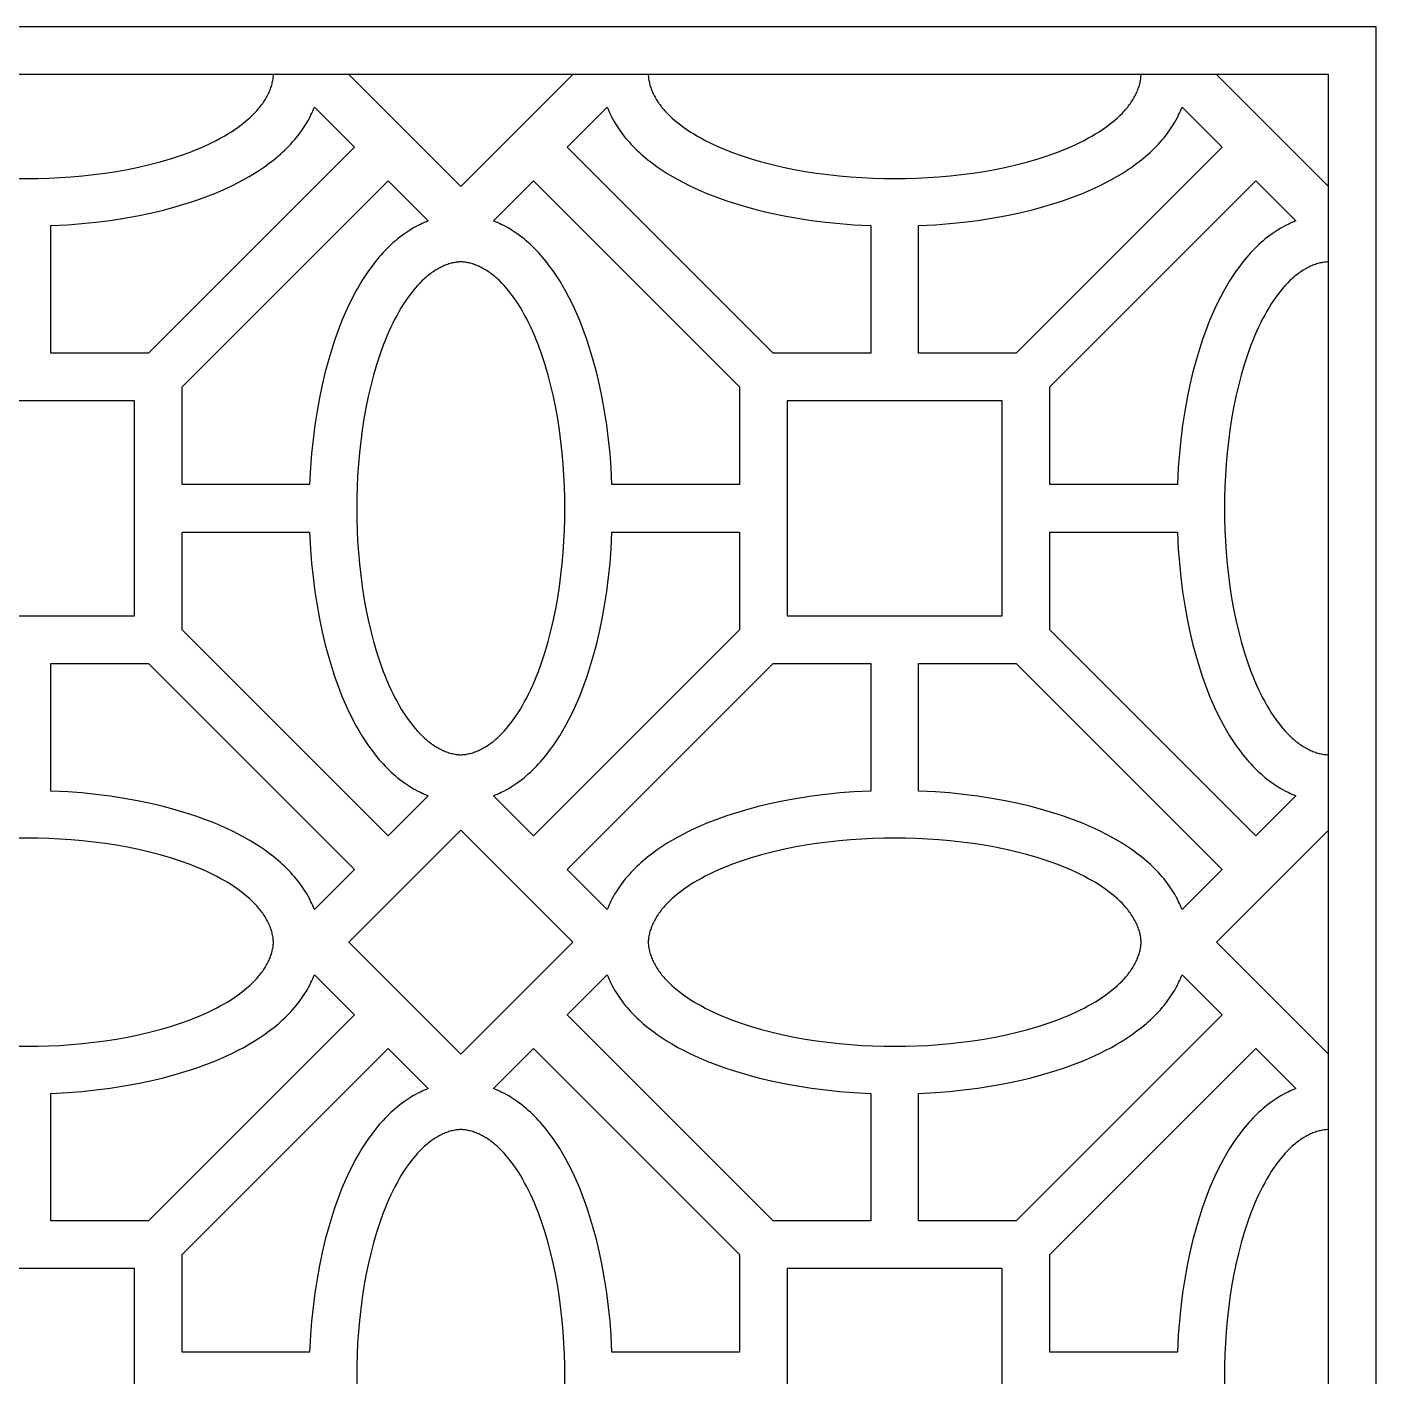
# Model space of a CAD drawing. Extents: x -623 to 513, y 71 to 1207.
# Drawn here: x -55 to 513, y 639 to 1207 of the extents above; entities that cross this region are included whole.
import ezdxf

# ---------------------------------------------------------------- set-up
doc = ezdxf.new("R2010")
doc.units = 0
doc.layers.add('LAYER_01', color=7, linetype='CONTINUOUS')

msp = doc.modelspace()

# ---------------------------------------------------------------- linework, layer by layer
at = {"layer": 'LAYER_01'}
msp.add_line((445.72, 1186.52), (492.88, 1139.36), dxfattribs=at)
for points in [[(-623.04, 70.6), (512.88, 70.6), (512.88, 1206.52), (-623.04, 1206.52)], [(-603.04, 90.6), (492.88, 90.6), (492.88, 1186.52), (-603.04, 1186.52)], [(-45.08, 1122.88), (-37.83, 1123.26), (-31.98, 1123.72), (-26.03, 1124.33), (-20.11, 1125.09), (-14.17, 1126), (-8.6, 1127.01), (-3.06, 1128.16), (2.38, 1129.45), (7.77, 1130.9), (13.32, 1132.59), (16.04, 1133.5), (18.73, 1134.45), (21.36, 1135.43), (23.96, 1136.47), (26.5, 1137.54), (29, 1138.66), (31.43, 1139.81), (33.83, 1141.01), (36.15, 1142.24), (38.44, 1143.54), (40.64, 1144.86), (42.8, 1146.24), (44.88, 1147.65), (46.91, 1149.13), (48.86, 1150.64), (50.75, 1152.21), (51.66, 1153.01), (52.56, 1153.82), (53.44, 1154.65), (54.31, 1155.5), (55.15, 1156.35), (55.97, 1157.22), (56.77, 1158.11), (57.56, 1159.01), (58.32, 1159.92), (59.06, 1160.84), (59.78, 1161.79), (60.48, 1162.75), (61.37, 1164.04), (62.22, 1165.37), (62.82, 1166.38), (63.4, 1167.4), (63.96, 1168.44), (64.49, 1169.49), (64.87, 1170.29), (65.23, 1171.1), (65.58, 1171.91), (65.91, 1172.74), (82.78, 1155.87), (-3.94, 1069.15), (-45.08, 1069.15)], [(300.23, 1122.88), (300.23, 1069.15), (259.09, 1069.15), (172.37, 1155.87), (189.24, 1172.74), (189.57, 1171.91), (189.92, 1171.1), (190.28, 1170.29), (190.66, 1169.49), (191.19, 1168.44), (191.75, 1167.4), (192.33, 1166.38), (192.94, 1165.37), (193.79, 1164.04), (194.68, 1162.75), (195.37, 1161.79), (196.09, 1160.84), (196.83, 1159.92), (197.59, 1159.01), (198.38, 1158.11), (199.18, 1157.22), (200, 1156.35), (200.84, 1155.5), (201.71, 1154.65), (202.59, 1153.82), (203.49, 1153.01), (204.4, 1152.21), (206.29, 1150.64), (208.24, 1149.13), (210.27, 1147.65), (212.35, 1146.24), (214.51, 1144.86), (216.71, 1143.54), (219, 1142.24), (221.32, 1141.01), (223.72, 1139.81), (226.15, 1138.66), (228.66, 1137.54), (231.19, 1136.47), (233.79, 1135.43), (236.42, 1134.45), (239.12, 1133.5), (241.83, 1132.59), (247.38, 1130.9), (252.78, 1129.45), (258.21, 1128.16), (263.75, 1127.01), (269.32, 1126), (275.26, 1125.09), (281.2, 1124.33), (287.13, 1123.72), (292.98, 1123.26)], [(320.23, 1122.88), (327.48, 1123.26), (333.33, 1123.72), (339.27, 1124.33), (345.2, 1125.09), (351.14, 1126), (356.71, 1127.01), (362.25, 1128.16), (367.68, 1129.45), (373.07, 1130.9), (378.63, 1132.59), (381.34, 1133.5), (384.04, 1134.45), (386.66, 1135.43), (389.27, 1136.47), (391.8, 1137.54), (394.31, 1138.66), (396.74, 1139.81), (399.14, 1141.01), (401.46, 1142.24), (403.74, 1143.54), (405.95, 1144.86), (408.11, 1146.24), (410.18, 1147.65), (412.22, 1149.13), (414.16, 1150.64), (416.06, 1152.21), (416.97, 1153.01), (417.87, 1153.82), (418.75, 1154.65), (419.62, 1155.5), (420.45, 1156.35), (421.28, 1157.22), (422.08, 1158.11), (422.87, 1159.01), (423.63, 1159.92), (424.37, 1160.84), (425.08, 1161.79), (425.78, 1162.75), (426.67, 1164.04), (427.52, 1165.37), (428.13, 1166.38), (428.71, 1167.4), (429.27, 1168.44), (429.79, 1169.49), (430.17, 1170.29), (430.54, 1171.1), (430.89, 1171.91), (431.22, 1172.74), (448.09, 1155.87), (361.36, 1069.15), (320.23, 1069.15)], [(113.79, 1124.86), (112.97, 1124.53), (112.15, 1124.18), (111.34, 1123.81), (110.54, 1123.43), (109.49, 1122.91), (108.45, 1122.35), (107.43, 1121.77), (106.42, 1121.16), (105.1, 1120.31), (103.8, 1119.42), (102.84, 1118.72), (101.9, 1118), (100.97, 1117.26), (100.06, 1116.51), (99.16, 1115.72), (98.28, 1114.92), (97.41, 1114.09), (96.55, 1113.25), (95.71, 1112.39), (94.88, 1111.51), (94.06, 1110.61), (93.26, 1109.7), (91.69, 1107.8), (90.18, 1105.86), (88.71, 1103.82), (87.29, 1101.75), (85.91, 1099.58), (84.59, 1097.38), (83.3, 1095.1), (82.06, 1092.78), (80.86, 1090.38), (79.71, 1087.95), (78.59, 1085.44), (77.52, 1082.91), (76.49, 1080.3), (75.5, 1077.68), (74.55, 1074.98), (73.65, 1072.27), (71.96, 1066.71), (70.51, 1061.32), (69.22, 1055.89), (68.06, 1050.35), (67.05, 1044.78), (66.14, 1038.84), (65.38, 1032.89), (64.77, 1026.97), (64.31, 1021.12), (63.93, 1013.87), (10.2, 1013.87), (10.2, 1055), (96.92, 1141.73)], [(191.22, 1013.87), (190.84, 1021.12), (190.38, 1026.97), (189.77, 1032.91), (189.01, 1038.84), (188.1, 1044.78), (187.09, 1050.35), (185.94, 1055.89), (184.64, 1061.32), (183.19, 1066.71), (181.5, 1072.27), (180.6, 1074.98), (179.65, 1077.68), (178.66, 1080.3), (177.63, 1082.91), (176.56, 1085.44), (175.44, 1087.95), (174.29, 1090.38), (173.09, 1092.78), (171.85, 1095.1), (170.56, 1097.38), (169.24, 1099.58), (167.86, 1101.75), (166.44, 1103.82), (164.97, 1105.86), (163.46, 1107.8), (161.89, 1109.7), (161.09, 1110.61), (160.27, 1111.51), (159.44, 1112.39), (158.6, 1113.25), (157.75, 1114.09), (156.88, 1114.92), (155.99, 1115.72), (155.09, 1116.51), (154.18, 1117.26), (153.25, 1118), (152.31, 1118.72), (151.35, 1119.42), (150.05, 1120.31), (148.73, 1121.16), (147.72, 1121.77), (146.7, 1122.35), (145.66, 1122.91), (144.61, 1123.43), (143.81, 1123.81), (143, 1124.18), (142.18, 1124.53), (141.36, 1124.86), (158.23, 1141.73), (244.95, 1055), (244.95, 1013.87)], [(479.1, 1124.86), (478.27, 1124.53), (477.46, 1124.18), (476.65, 1123.81), (475.85, 1123.43), (474.8, 1122.91), (473.76, 1122.35), (472.74, 1121.77), (471.73, 1121.16), (470.4, 1120.31), (469.11, 1119.42), (468.15, 1118.72), (467.21, 1118), (466.28, 1117.26), (465.37, 1116.51), (464.47, 1115.72), (463.58, 1114.92), (462.71, 1114.09), (461.86, 1113.25), (461.01, 1112.39), (460.18, 1111.51), (459.37, 1110.61), (458.57, 1109.7), (457, 1107.8), (455.49, 1105.86), (454.01, 1103.82), (452.6, 1101.75), (451.22, 1099.58), (449.9, 1097.38), (448.61, 1095.1), (447.37, 1092.78), (446.17, 1090.38), (445.02, 1087.95), (443.9, 1085.44), (442.83, 1082.91), (441.79, 1080.3), (440.81, 1077.68), (439.86, 1074.98), (438.95, 1072.27), (437.26, 1066.71), (435.81, 1061.32), (434.52, 1055.89), (433.37, 1050.35), (432.36, 1044.78), (431.45, 1038.84), (430.69, 1032.89), (430.08, 1026.97), (429.62, 1021.12), (429.24, 1013.87), (375.51, 1013.87), (375.51, 1055), (462.23, 1141.73)], [(127.58, 900.1), (128.07, 900.13), (128.56, 900.17), (129.06, 900.22), (129.56, 900.29), (130.06, 900.37), (130.56, 900.47), (131.06, 900.58), (131.56, 900.7), (132.07, 900.83), (132.58, 900.98), (133.08, 901.15), (133.59, 901.33), (134.1, 901.52), (134.62, 901.72), (135.13, 901.95), (135.64, 902.18), (136.15, 902.43), (136.67, 902.7), (137.18, 902.98), (137.7, 903.27), (138.21, 903.58), (138.72, 903.91), (139.24, 904.25), (139.75, 904.61), (140.27, 904.98), (140.78, 905.37), (141.29, 905.77), (141.8, 906.19), (142.32, 906.62), (142.83, 907.07), (143.34, 907.54), (143.84, 908.02), (144.85, 909.03), (145.86, 910.1), (146.86, 911.24), (147.85, 912.43), (148.83, 913.69), (149.79, 915.01), (150.75, 916.39), (151.7, 917.83), (152.63, 919.32), (153.54, 920.88), (154.44, 922.49), (155.33, 924.15), (156.19, 925.87), (157.04, 927.65), (157.87, 929.47), (158.68, 931.34), (159.46, 933.26), (160.23, 935.22), (161.69, 939.27), (163.06, 943.48), (164.33, 947.83), (165.5, 952.29), (166.56, 956.86), (167.51, 961.5), (168.36, 966.2), (169.1, 970.95), (169.73, 975.72), (170.26, 980.49), (170.69, 985.25), (171.01, 989.99), (171.24, 994.68), (171.37, 999.31), (171.41, 1003.87), (171.37, 1008.43), (171.24, 1013.06), (171.01, 1017.75), (170.69, 1022.48), (170.26, 1027.24), (169.73, 1032.02), (169.1, 1036.79), (168.36, 1041.53), (167.51, 1046.24), (166.56, 1050.88), (165.5, 1055.45), (164.33, 1059.91), (163.06, 1064.26), (161.69, 1068.46), (160.23, 1072.52), (159.46, 1074.48), (158.68, 1076.4), (157.87, 1078.27), (157.04, 1080.09), (156.19, 1081.86), (155.33, 1083.58), (154.44, 1085.25), (153.54, 1086.86), (152.63, 1088.41), (151.7, 1089.91), (150.75, 1091.35), (149.79, 1092.73), (148.83, 1094.05), (147.85, 1095.3), (146.86, 1096.5), (145.86, 1097.63), (144.85, 1098.71), (143.84, 1099.72), (143.34, 1100.2), (142.83, 1100.66), (142.32, 1101.11), (141.8, 1101.55), (141.29, 1101.96), (140.78, 1102.37), (140.27, 1102.76), (139.75, 1103.13), (139.24, 1103.48), (138.72, 1103.83), (138.21, 1104.15), (137.7, 1104.46), (137.18, 1104.76), (136.67, 1105.04), (136.15, 1105.3), (135.64, 1105.56), (135.13, 1105.79), (134.62, 1106.01), (134.1, 1106.22), (133.59, 1106.41), (133.08, 1106.59), (132.58, 1106.75), (132.07, 1106.9), (131.56, 1107.04), (131.06, 1107.16), (130.56, 1107.27), (130.06, 1107.36), (129.56, 1107.44), (129.06, 1107.51), (128.56, 1107.57), (128.07, 1107.61), (127.58, 1107.64), (127.08, 1107.61), (126.59, 1107.57), (126.09, 1107.51), (125.6, 1107.44), (125.1, 1107.36), (124.59, 1107.27), (124.09, 1107.16), (123.59, 1107.04), (123.08, 1106.9), (122.57, 1106.75), (122.07, 1106.59), (121.56, 1106.41), (121.05, 1106.22), (120.54, 1106.01), (120.02, 1105.79), (119.51, 1105.56), (119, 1105.3), (118.48, 1105.04), (117.97, 1104.76), (117.46, 1104.46), (116.94, 1104.15), (116.43, 1103.83), (115.91, 1103.48), (115.4, 1103.13), (114.88, 1102.76), (114.37, 1102.37), (113.86, 1101.96), (113.35, 1101.55), (112.84, 1101.11), (112.33, 1100.66), (111.82, 1100.2), (111.31, 1099.72), (110.3, 1098.71), (109.29, 1097.63), (108.29, 1096.5), (107.31, 1095.3), (106.33, 1094.05), (105.36, 1092.73), (104.4, 1091.35), (103.46, 1089.91), (102.52, 1088.41), (101.61, 1086.86), (100.71, 1085.25), (99.82, 1083.58), (98.96, 1081.86), (98.11, 1080.09), (97.28, 1078.27), (96.47, 1076.4), (95.69, 1074.48), (94.92, 1072.52), (93.46, 1068.46), (92.09, 1064.26), (90.82, 1059.91), (89.65, 1055.45), (88.59, 1050.88), (87.64, 1046.24), (86.79, 1041.53), (86.05, 1036.79), (85.42, 1032.02), (84.89, 1027.24), (84.47, 1022.48), (84.14, 1017.75), (83.92, 1013.06), (83.78, 1008.43), (83.74, 1003.87), (83.78, 999.31), (83.92, 994.68), (84.14, 989.99), (84.47, 985.25), (84.89, 980.49), (85.42, 975.72), (86.05, 970.95), (86.79, 966.2), (87.64, 961.5), (88.59, 956.86), (89.65, 952.29), (90.82, 947.83), (92.09, 943.48), (93.46, 939.27), (94.92, 935.22), (95.69, 933.26), (96.47, 931.34), (97.28, 929.47), (98.11, 927.65), (98.96, 925.87), (99.82, 924.15), (100.71, 922.49), (101.61, 920.88), (102.52, 919.32), (103.46, 917.83), (104.4, 916.39), (105.36, 915.01), (106.33, 913.69), (107.31, 912.43), (108.29, 911.24), (109.29, 910.1), (110.3, 909.03), (111.31, 908.02), (111.82, 907.54), (112.33, 907.07), (112.84, 906.62), (113.35, 906.19), (113.86, 905.77), (114.37, 905.37), (114.88, 904.98), (115.4, 904.61), (115.91, 904.25), (116.43, 903.91), (116.94, 903.58), (117.46, 903.27), (117.97, 902.98), (118.48, 902.7), (119, 902.43), (119.51, 902.18), (120.02, 901.95), (120.54, 901.72), (121.05, 901.52), (121.56, 901.33), (122.07, 901.15), (122.57, 900.98), (123.08, 900.83), (123.59, 900.7), (124.09, 900.58), (124.59, 900.47), (125.1, 900.37), (125.6, 900.29), (126.09, 900.22), (126.59, 900.17), (127.08, 900.13)], [(-100.36, 958.59), (-9.8, 958.59), (-9.8, 1049.15), (-100.36, 1049.15)], [(264.95, 958.59), (355.51, 958.59), (355.51, 1049.15), (264.95, 1049.15)], [(63.93, 993.87), (64.31, 986.62), (64.77, 980.77), (65.38, 974.82), (66.14, 968.9), (67.05, 962.96), (68.06, 957.39), (69.22, 951.85), (70.51, 946.42), (71.96, 941.02), (73.65, 935.47), (74.55, 932.76), (75.5, 930.06), (76.49, 927.43), (77.52, 924.83), (78.59, 922.3), (79.71, 919.79), (80.86, 917.36), (82.06, 914.96), (83.3, 912.64), (84.59, 910.35), (85.91, 908.15), (87.29, 905.99), (88.71, 903.91), (90.18, 901.88), (91.69, 899.93), (93.26, 898.04), (94.06, 897.13), (94.88, 896.23), (95.71, 895.35), (96.55, 894.48), (97.41, 893.64), (98.28, 892.82), (99.16, 892.02), (100.06, 891.23), (100.97, 890.47), (101.9, 889.73), (102.84, 889.01), (103.8, 888.32), (105.1, 887.42), (106.42, 886.58), (107.43, 885.97), (108.45, 885.39), (109.49, 884.83), (110.54, 884.3), (111.34, 883.92), (112.15, 883.56), (112.97, 883.21), (113.79, 882.88), (96.92, 866.01), (10.2, 952.73), (10.2, 993.87)], [(141.36, 882.88), (142.18, 883.21), (143, 883.56), (143.81, 883.92), (144.61, 884.3), (145.66, 884.83), (146.7, 885.39), (147.72, 885.97), (148.73, 886.58), (150.05, 887.42), (151.35, 888.32), (152.31, 889.01), (153.25, 889.73), (154.18, 890.47), (155.09, 891.23), (155.99, 892.02), (156.88, 892.82), (157.75, 893.64), (158.6, 894.48), (159.44, 895.35), (160.27, 896.23), (161.09, 897.13), (161.89, 898.04), (163.46, 899.93), (164.97, 901.88), (166.44, 903.91), (167.86, 905.99), (169.24, 908.15), (170.56, 910.35), (171.85, 912.64), (173.09, 914.96), (174.29, 917.36), (175.44, 919.79), (176.56, 922.3), (177.63, 924.83), (178.66, 927.43), (179.65, 930.06), (180.6, 932.76), (181.5, 935.47), (183.19, 941.02), (184.64, 946.42), (185.94, 951.85), (187.09, 957.39), (188.1, 962.96), (189.01, 968.9), (189.77, 974.84), (190.38, 980.77), (190.84, 986.62), (191.22, 993.87), (244.95, 993.87), (244.95, 952.73), (158.23, 866.01)], [(429.24, 993.87), (429.62, 986.62), (430.08, 980.77), (430.69, 974.82), (431.45, 968.9), (432.36, 962.96), (433.37, 957.39), (434.52, 951.85), (435.81, 946.42), (437.26, 941.02), (438.95, 935.47), (439.86, 932.76), (440.81, 930.06), (441.79, 927.43), (442.83, 924.83), (443.9, 922.3), (445.02, 919.79), (446.17, 917.36), (447.37, 914.96), (448.61, 912.64), (449.9, 910.35), (451.22, 908.15), (452.6, 905.99), (454.01, 903.91), (455.49, 901.88), (457, 899.93), (458.57, 898.04), (459.37, 897.13), (460.18, 896.23), (461.01, 895.35), (461.86, 894.48), (462.71, 893.64), (463.58, 892.82), (464.47, 892.02), (465.37, 891.23), (466.28, 890.47), (467.21, 889.73), (468.15, 889.01), (469.11, 888.32), (470.4, 887.42), (471.73, 886.58), (472.74, 885.97), (473.76, 885.39), (474.8, 884.83), (475.85, 884.3), (476.65, 883.92), (477.46, 883.56), (478.27, 883.21), (479.1, 882.88), (462.23, 866.01), (375.51, 952.73), (375.51, 993.87)], [(65.91, 835), (65.58, 835.82), (65.23, 836.64), (64.87, 837.45), (64.49, 838.25), (63.96, 839.3), (63.4, 840.34), (62.82, 841.36), (62.22, 842.37), (61.37, 843.69), (60.48, 844.99), (59.78, 845.95), (59.06, 846.89), (58.32, 847.82), (57.56, 848.73), (56.77, 849.63), (55.97, 850.52), (55.15, 851.38), (54.31, 852.24), (53.44, 853.08), (52.56, 853.91), (51.66, 854.73), (50.75, 855.53), (48.86, 857.1), (46.91, 858.61), (44.88, 860.08), (42.8, 861.5), (40.64, 862.88), (38.44, 864.2), (36.15, 865.49), (33.83, 866.73), (31.43, 867.93), (29, 869.08), (26.5, 870.2), (23.96, 871.27), (21.36, 872.3), (18.73, 873.29), (16.04, 874.24), (13.32, 875.14), (7.77, 876.83), (2.38, 878.28), (-3.06, 879.57), (-8.6, 880.73), (-14.17, 881.74), (-20.11, 882.65), (-26.05, 883.41), (-31.98, 884.02), (-37.83, 884.48), (-45.08, 884.86), (-45.08, 938.59), (-3.94, 938.59), (82.78, 851.87)], [(300.23, 884.86), (292.98, 884.48), (287.13, 884.02), (281.19, 883.41), (275.26, 882.65), (269.32, 881.74), (263.75, 880.73), (258.21, 879.57), (252.78, 878.28), (247.38, 876.83), (241.83, 875.14), (239.12, 874.24), (236.42, 873.29), (233.79, 872.3), (231.19, 871.27), (228.66, 870.2), (226.15, 869.08), (223.72, 867.93), (221.32, 866.73), (219, 865.49), (216.71, 864.2), (214.51, 862.88), (212.35, 861.5), (210.27, 860.08), (208.24, 858.61), (206.29, 857.1), (204.4, 855.53), (203.49, 854.73), (202.59, 853.91), (201.71, 853.08), (200.84, 852.24), (200, 851.38), (199.18, 850.52), (198.38, 849.63), (197.59, 848.73), (196.83, 847.82), (196.09, 846.89), (195.37, 845.95), (194.68, 844.99), (193.79, 843.69), (192.94, 842.37), (192.33, 841.36), (191.75, 840.34), (191.19, 839.3), (190.66, 838.25), (190.28, 837.45), (189.92, 836.64), (189.57, 835.82), (189.24, 835), (172.37, 851.87), (259.09, 938.59), (300.23, 938.59)], [(431.22, 835), (430.89, 835.82), (430.54, 836.64), (430.17, 837.45), (429.79, 838.25), (429.27, 839.3), (428.71, 840.34), (428.13, 841.36), (427.52, 842.37), (426.67, 843.69), (425.78, 844.99), (425.08, 845.95), (424.37, 846.89), (423.63, 847.82), (422.87, 848.73), (422.08, 849.63), (421.28, 850.52), (420.45, 851.38), (419.62, 852.24), (418.75, 853.08), (417.87, 853.91), (416.97, 854.73), (416.06, 855.53), (414.16, 857.1), (412.22, 858.61), (410.18, 860.08), (408.11, 861.5), (405.95, 862.88), (403.74, 864.2), (401.46, 865.49), (399.14, 866.73), (396.74, 867.93), (394.31, 869.08), (391.8, 870.2), (389.27, 871.27), (386.66, 872.3), (384.04, 873.29), (381.34, 874.24), (378.63, 875.14), (373.07, 876.83), (367.68, 878.28), (362.25, 879.57), (356.71, 880.73), (351.14, 881.74), (345.2, 882.65), (339.25, 883.41), (333.33, 884.02), (327.48, 884.48), (320.23, 884.86), (320.23, 938.59), (361.36, 938.59), (448.09, 851.87)], [(127.58, 774.05), (174.74, 821.22), (127.58, 868.38), (80.41, 821.22)], [(206.46, 821.22), (206.49, 820.72), (206.53, 820.23), (206.59, 819.73), (206.65, 819.23), (206.73, 818.74), (206.83, 818.23), (206.94, 817.73), (207.06, 817.23), (207.19, 816.72), (207.34, 816.21), (207.51, 815.71), (207.69, 815.2), (207.88, 814.69), (208.08, 814.18), (208.31, 813.66), (208.54, 813.15), (208.79, 812.64), (209.06, 812.12), (209.34, 811.61), (209.63, 811.1), (209.95, 810.58), (210.27, 810.07), (210.61, 809.55), (210.97, 809.04), (211.34, 808.52), (211.73, 808.01), (212.13, 807.5), (212.55, 806.99), (212.99, 806.48), (213.44, 805.96), (213.9, 805.46), (214.38, 804.95), (215.39, 803.94), (216.46, 802.93), (217.6, 801.93), (218.79, 800.94), (220.05, 799.97), (221.37, 799), (222.75, 798.04), (224.19, 797.09), (225.68, 796.16), (227.24, 795.25), (228.85, 794.35), (230.51, 793.46), (232.23, 792.6), (234.01, 791.75), (235.83, 790.92), (237.7, 790.11), (239.62, 789.33), (241.58, 788.56), (245.63, 787.1), (249.84, 785.73), (254.19, 784.46), (258.65, 783.29), (263.22, 782.23), (267.86, 781.28), (272.56, 780.43), (277.31, 779.69), (282.08, 779.06), (286.85, 778.53), (291.61, 778.1), (296.35, 777.78), (301.04, 777.56), (305.67, 777.42), (310.23, 777.38), (314.79, 777.42), (319.42, 777.56), (324.11, 777.78), (328.84, 778.1), (333.6, 778.53), (338.38, 779.06), (343.15, 779.69), (347.89, 780.43), (352.6, 781.28), (357.24, 782.23), (361.81, 783.29), (366.27, 784.46), (370.62, 785.73), (374.82, 787.1), (378.88, 788.56), (380.84, 789.33), (382.76, 790.11), (384.63, 790.92), (386.45, 791.75), (388.22, 792.6), (389.94, 793.46), (391.61, 794.35), (393.22, 795.25), (394.77, 796.16), (396.27, 797.09), (397.71, 798.04), (399.09, 799), (400.41, 799.97), (401.67, 800.94), (402.86, 801.93), (404, 802.93), (405.07, 803.94), (406.08, 804.95), (406.56, 805.46), (407.02, 805.96), (407.47, 806.48), (407.91, 806.99), (408.33, 807.5), (408.73, 808.01), (409.12, 808.52), (409.49, 809.04), (409.84, 809.55), (410.19, 810.07), (410.51, 810.58), (410.82, 811.1), (411.12, 811.61), (411.4, 812.12), (411.67, 812.64), (411.92, 813.15), (412.15, 813.66), (412.37, 814.18), (412.58, 814.69), (412.77, 815.2), (412.95, 815.71), (413.11, 816.21), (413.26, 816.72), (413.4, 817.23), (413.52, 817.73), (413.63, 818.23), (413.72, 818.74), (413.8, 819.23), (413.87, 819.73), (413.93, 820.23), (413.97, 820.72), (414, 821.22), (413.97, 821.71), (413.93, 822.2), (413.87, 822.7), (413.8, 823.2), (413.72, 823.7), (413.63, 824.2), (413.52, 824.7), (413.4, 825.2), (413.26, 825.71), (413.11, 826.22), (412.95, 826.72), (412.77, 827.23), (412.58, 827.74), (412.37, 828.26), (412.15, 828.77), (411.92, 829.28), (411.67, 829.79), (411.4, 830.31), (411.12, 830.82), (410.82, 831.34), (410.51, 831.85), (410.19, 832.36), (409.84, 832.88), (409.49, 833.39), (409.12, 833.91), (408.73, 834.42), (408.33, 834.93), (407.91, 835.44), (407.47, 835.96), (407.02, 836.47), (406.56, 836.97), (406.08, 837.48), (405.07, 838.49), (404, 839.5), (402.86, 840.5), (401.67, 841.49), (400.41, 842.47), (399.09, 843.43), (397.71, 844.39), (396.27, 845.34), (394.77, 846.27), (393.22, 847.18), (391.61, 848.08), (389.94, 848.97), (388.22, 849.83), (386.45, 850.68), (384.63, 851.51), (382.76, 852.32), (380.84, 853.1), (378.88, 853.87), (374.82, 855.33), (370.62, 856.7), (366.27, 857.97), (361.81, 859.14), (357.24, 860.2), (352.6, 861.15), (347.89, 862), (343.15, 862.74), (338.38, 863.37), (333.6, 863.9), (328.84, 864.33), (324.11, 864.65), (319.42, 864.88), (314.79, 865.01), (310.23, 865.05), (305.67, 865.01), (301.04, 864.88), (296.35, 864.65), (291.61, 864.33), (286.85, 863.9), (282.08, 863.37), (277.31, 862.74), (272.56, 862), (267.86, 861.15), (263.22, 860.2), (258.65, 859.14), (254.19, 857.97), (249.84, 856.7), (245.63, 855.33), (241.58, 853.87), (239.62, 853.1), (237.7, 852.32), (235.83, 851.51), (234.01, 850.68), (232.23, 849.83), (230.51, 848.97), (228.85, 848.08), (227.24, 847.18), (225.68, 846.27), (224.19, 845.34), (222.75, 844.39), (221.37, 843.43), (220.05, 842.47), (218.79, 841.49), (217.6, 840.5), (216.46, 839.5), (215.39, 838.49), (214.38, 837.48), (213.9, 836.97), (213.44, 836.47), (212.99, 835.96), (212.55, 835.44), (212.13, 834.93), (211.73, 834.42), (211.34, 833.91), (210.97, 833.39), (210.61, 832.88), (210.27, 832.36), (209.95, 831.85), (209.63, 831.34), (209.34, 830.82), (209.06, 830.31), (208.79, 829.79), (208.54, 829.28), (208.31, 828.77), (208.08, 828.26), (207.88, 827.74), (207.69, 827.23), (207.51, 826.72), (207.34, 826.22), (207.19, 825.71), (207.06, 825.2), (206.94, 824.7), (206.83, 824.2), (206.73, 823.7), (206.65, 823.2), (206.59, 822.7), (206.53, 822.2), (206.49, 821.71)], [(-45.08, 757.57), (-37.83, 757.95), (-31.98, 758.41), (-26.03, 759.02), (-20.11, 759.78), (-14.17, 760.69), (-8.6, 761.7), (-3.06, 762.86), (2.38, 764.15), (7.77, 765.6), (13.32, 767.29), (16.04, 768.19), (18.73, 769.14), (21.36, 770.13), (23.96, 771.16), (26.5, 772.23), (29, 773.35), (31.43, 774.5), (33.83, 775.7), (36.15, 776.94), (38.44, 778.23), (40.64, 779.55), (42.8, 780.93), (44.88, 782.35), (46.91, 783.82), (48.86, 785.33), (50.75, 786.9), (51.66, 787.7), (52.56, 788.52), (53.44, 789.35), (54.31, 790.19), (55.15, 791.05), (55.97, 791.91), (56.77, 792.8), (57.56, 793.7), (58.32, 794.61), (59.06, 795.54), (59.78, 796.48), (60.48, 797.44), (61.37, 798.74), (62.22, 800.06), (62.82, 801.07), (63.4, 802.09), (63.96, 803.13), (64.49, 804.18), (64.87, 804.98), (65.23, 805.79), (65.58, 806.61), (65.91, 807.43), (82.78, 790.56), (-3.94, 703.84), (-45.08, 703.84)], [(300.23, 757.57), (300.23, 703.84), (259.09, 703.84), (172.37, 790.56), (189.24, 807.43), (189.57, 806.61), (189.92, 805.79), (190.28, 804.98), (190.66, 804.18), (191.19, 803.13), (191.75, 802.09), (192.33, 801.07), (192.94, 800.06), (193.79, 798.74), (194.68, 797.44), (195.37, 796.48), (196.09, 795.54), (196.83, 794.61), (197.59, 793.7), (198.38, 792.8), (199.18, 791.91), (200, 791.05), (200.84, 790.19), (201.71, 789.35), (202.59, 788.52), (203.49, 787.7), (204.4, 786.9), (206.29, 785.33), (208.24, 783.82), (210.27, 782.35), (212.35, 780.93), (214.51, 779.55), (216.71, 778.23), (219, 776.94), (221.32, 775.7), (223.72, 774.5), (226.15, 773.35), (228.66, 772.23), (231.19, 771.16), (233.79, 770.13), (236.42, 769.14), (239.12, 768.19), (241.83, 767.29), (247.38, 765.6), (252.78, 764.15), (258.21, 762.86), (263.75, 761.7), (269.32, 760.69), (275.26, 759.78), (281.2, 759.02), (287.13, 758.41), (292.98, 757.95)], [(320.23, 757.57), (327.48, 757.95), (333.33, 758.41), (339.27, 759.02), (345.2, 759.78), (351.14, 760.69), (356.71, 761.7), (362.25, 762.86), (367.68, 764.15), (373.07, 765.6), (378.63, 767.29), (381.34, 768.19), (384.04, 769.14), (386.66, 770.13), (389.27, 771.16), (391.8, 772.23), (394.31, 773.35), (396.74, 774.5), (399.14, 775.7), (401.46, 776.94), (403.74, 778.23), (405.95, 779.55), (408.11, 780.93), (410.18, 782.35), (412.22, 783.82), (414.16, 785.33), (416.06, 786.9), (416.97, 787.7), (417.87, 788.52), (418.75, 789.35), (419.62, 790.19), (420.45, 791.05), (421.28, 791.91), (422.08, 792.8), (422.87, 793.7), (423.63, 794.61), (424.37, 795.54), (425.08, 796.48), (425.78, 797.44), (426.67, 798.74), (427.52, 800.06), (428.13, 801.07), (428.71, 802.09), (429.27, 803.13), (429.79, 804.18), (430.17, 804.98), (430.54, 805.79), (430.89, 806.61), (431.22, 807.43), (448.09, 790.56), (361.36, 703.84), (320.23, 703.84)], [(113.79, 759.55), (112.97, 759.22), (112.15, 758.87), (111.34, 758.51), (110.54, 758.13), (109.49, 757.6), (108.45, 757.04), (107.43, 756.46), (106.42, 755.86), (105.1, 755.01), (103.8, 754.11), (102.84, 753.42), (101.9, 752.7), (100.97, 751.96), (100.06, 751.2), (99.16, 750.41), (98.28, 749.61), (97.41, 748.79), (96.55, 747.95), (95.71, 747.08), (94.88, 746.2), (94.06, 745.3), (93.26, 744.39), (91.69, 742.5), (90.18, 740.55), (88.71, 738.52), (87.29, 736.44), (85.91, 734.28), (84.59, 732.08), (83.3, 729.79), (82.06, 727.47), (80.86, 725.07), (79.71, 722.64), (78.59, 720.14), (77.52, 717.6), (76.49, 715), (75.5, 712.37), (74.55, 709.68), (73.65, 706.96), (71.96, 701.41), (70.51, 696.01), (69.22, 690.58), (68.06, 685.04), (67.05, 679.47), (66.14, 673.53), (65.38, 667.59), (64.77, 661.66), (64.31, 655.81), (63.93, 648.56), (10.2, 648.56), (10.2, 689.7), (96.92, 776.42)], [(191.22, 648.56), (190.84, 655.81), (190.38, 661.66), (189.77, 667.61), (189.01, 673.53), (188.1, 679.47), (187.09, 685.04), (185.94, 690.58), (184.64, 696.01), (183.19, 701.41), (181.5, 706.96), (180.6, 709.68), (179.65, 712.37), (178.66, 715), (177.63, 717.6), (176.56, 720.14), (175.44, 722.64), (174.29, 725.07), (173.09, 727.47), (171.85, 729.79), (170.56, 732.08), (169.24, 734.28), (167.86, 736.44), (166.44, 738.52), (164.97, 740.55), (163.46, 742.5), (161.89, 744.39), (161.09, 745.3), (160.27, 746.2), (159.44, 747.08), (158.6, 747.95), (157.75, 748.79), (156.88, 749.61), (155.99, 750.41), (155.09, 751.2), (154.18, 751.96), (153.25, 752.7), (152.31, 753.42), (151.35, 754.11), (150.05, 755.01), (148.73, 755.86), (147.72, 756.46), (146.7, 757.04), (145.66, 757.6), (144.61, 758.13), (143.81, 758.51), (143, 758.87), (142.18, 759.22), (141.36, 759.55), (158.23, 776.42), (244.95, 689.7), (244.95, 648.56)], [(479.1, 759.55), (478.27, 759.22), (477.46, 758.87), (476.65, 758.51), (475.85, 758.13), (474.8, 757.6), (473.76, 757.04), (472.74, 756.46), (471.73, 755.86), (470.4, 755.01), (469.11, 754.11), (468.15, 753.42), (467.21, 752.7), (466.28, 751.96), (465.37, 751.2), (464.47, 750.41), (463.58, 749.61), (462.71, 748.79), (461.86, 747.95), (461.01, 747.08), (460.18, 746.2), (459.37, 745.3), (458.57, 744.39), (457, 742.5), (455.49, 740.55), (454.01, 738.52), (452.6, 736.44), (451.22, 734.28), (449.9, 732.08), (448.61, 729.79), (447.37, 727.47), (446.17, 725.07), (445.02, 722.64), (443.9, 720.14), (442.83, 717.6), (441.79, 715), (440.81, 712.37), (439.86, 709.68), (438.95, 706.96), (437.26, 701.41), (435.81, 696.01), (434.52, 690.58), (433.37, 685.04), (432.36, 679.47), (431.45, 673.53), (430.69, 667.59), (430.08, 661.66), (429.62, 655.81), (429.24, 648.56), (375.51, 648.56), (375.51, 689.7), (462.23, 776.42)], [(-100.36, 593.28), (-9.8, 593.28), (-9.8, 683.84), (-100.36, 683.84)], [(264.95, 593.28), (355.51, 593.28), (355.51, 683.84), (264.95, 683.84)]]:
    msp.add_lwpolyline(points, close=True, dxfattribs=at)
for points in [[(-59.64, 1142.73), (-55.08, 1142.69), (-50.52, 1142.73), (-45.88, 1142.86), (-41.2, 1143.09), (-36.46, 1143.41), (-31.7, 1143.83), (-26.93, 1144.36), (-22.16, 1145), (-17.41, 1145.73), (-12.71, 1146.58), (-8.06, 1147.54), (-3.5, 1148.6), (0.96, 1149.77), (5.31, 1151.04), (9.52, 1152.4), (13.57, 1153.87), (15.53, 1154.63), (17.45, 1155.42), (19.32, 1156.23), (21.15, 1157.06), (22.92, 1157.9), (24.64, 1158.77), (26.3, 1159.65), (27.91, 1160.55), (29.47, 1161.47), (30.97, 1162.4), (32.4, 1163.35), (33.78, 1164.3), (35.1, 1165.27), (36.36, 1166.25), (37.55, 1167.24), (38.69, 1168.24), (39.76, 1169.24), (40.77, 1170.25), (41.25, 1170.76), (41.72, 1171.27), (42.17, 1171.78), (42.6, 1172.29), (43.02, 1172.8), (43.42, 1173.32), (43.81, 1173.83), (44.18, 1174.34), (44.54, 1174.86), (44.88, 1175.37), (45.21, 1175.89), (45.52, 1176.4), (45.81, 1176.92), (46.09, 1177.43), (46.36, 1177.94), (46.61, 1178.46), (46.85, 1178.97), (47.07, 1179.48), (47.27, 1179.99), (47.47, 1180.5), (47.64, 1181.01), (47.81, 1181.52), (47.96, 1182.03), (48.09, 1182.53), (48.21, 1183.04), (48.32, 1183.54), (48.42, 1184.04), (48.5, 1184.54), (48.57, 1185.04), (48.62, 1185.54), (48.66, 1186.03), (48.69, 1186.52)], [(80.41, 1186.52), (127.58, 1139.36), (174.74, 1186.52)], [(206.46, 1186.52), (206.49, 1186.03), (206.53, 1185.54), (206.59, 1185.04), (206.65, 1184.54), (206.73, 1184.04), (206.83, 1183.54), (206.94, 1183.04), (207.06, 1182.53), (207.19, 1182.03), (207.34, 1181.52), (207.51, 1181.01), (207.69, 1180.5), (207.88, 1179.99), (208.08, 1179.48), (208.31, 1178.97), (208.54, 1178.46), (208.79, 1177.94), (209.06, 1177.43), (209.34, 1176.92), (209.63, 1176.4), (209.95, 1175.89), (210.27, 1175.37), (210.61, 1174.86), (210.97, 1174.34), (211.34, 1173.83), (211.73, 1173.32), (212.13, 1172.8), (212.55, 1172.29), (212.99, 1171.78), (213.44, 1171.27), (213.9, 1170.76), (214.38, 1170.25), (215.39, 1169.24), (216.46, 1168.24), (217.6, 1167.24), (218.79, 1166.25), (220.05, 1165.27), (221.37, 1164.3), (222.75, 1163.35), (224.19, 1162.4), (225.68, 1161.47), (227.24, 1160.55), (228.85, 1159.65), (230.51, 1158.77), (232.23, 1157.9), (234.01, 1157.06), (235.83, 1156.23), (237.7, 1155.42), (239.62, 1154.63), (241.58, 1153.87), (245.63, 1152.4), (249.84, 1151.04), (254.19, 1149.77), (258.65, 1148.6), (263.22, 1147.54), (267.86, 1146.58), (272.56, 1145.73), (277.31, 1145), (282.08, 1144.36), (286.85, 1143.83), (291.61, 1143.41), (296.35, 1143.09), (301.04, 1142.86), (305.67, 1142.73), (310.23, 1142.69), (314.79, 1142.73), (319.42, 1142.86), (324.11, 1143.09), (328.84, 1143.41), (333.6, 1143.83), (338.38, 1144.36), (343.15, 1145), (347.89, 1145.73), (352.6, 1146.58), (357.24, 1147.54), (361.81, 1148.6), (366.27, 1149.77), (370.62, 1151.04), (374.82, 1152.4), (378.88, 1153.87), (380.84, 1154.63), (382.76, 1155.42), (384.63, 1156.23), (386.45, 1157.06), (388.22, 1157.9), (389.94, 1158.77), (391.61, 1159.65), (393.22, 1160.55), (394.77, 1161.47), (396.27, 1162.4), (397.71, 1163.35), (399.09, 1164.3), (400.41, 1165.27), (401.67, 1166.25), (402.86, 1167.24), (404, 1168.24), (405.07, 1169.24), (406.08, 1170.25), (406.56, 1170.76), (407.02, 1171.27), (407.47, 1171.78), (407.91, 1172.29), (408.33, 1172.8), (408.73, 1173.32), (409.12, 1173.83), (409.49, 1174.34), (409.84, 1174.86), (410.19, 1175.37), (410.51, 1175.89), (410.82, 1176.4), (411.12, 1176.92), (411.4, 1177.43), (411.67, 1177.94), (411.92, 1178.46), (412.15, 1178.97), (412.37, 1179.48), (412.58, 1179.99), (412.77, 1180.5), (412.95, 1181.01), (413.11, 1181.52), (413.26, 1182.03), (413.4, 1182.53), (413.52, 1183.04), (413.63, 1183.54), (413.72, 1184.04), (413.8, 1184.54), (413.87, 1185.04), (413.93, 1185.54), (413.97, 1186.03), (414, 1186.52)], [(492.88, 1107.64), (492.39, 1107.61), (491.9, 1107.57), (491.4, 1107.51), (490.9, 1107.44), (490.4, 1107.36), (489.9, 1107.27), (489.4, 1107.16), (488.89, 1107.04), (488.39, 1106.9), (487.88, 1106.75), (487.37, 1106.59), (486.86, 1106.41), (486.35, 1106.22), (485.84, 1106.01), (485.33, 1105.79), (484.82, 1105.56), (484.3, 1105.3), (483.79, 1105.04), (483.28, 1104.76), (482.76, 1104.46), (482.25, 1104.15), (481.73, 1103.83), (481.22, 1103.48), (480.7, 1103.13), (480.19, 1102.76), (479.68, 1102.37), (479.16, 1101.96), (478.65, 1101.55), (478.14, 1101.11), (477.63, 1100.66), (477.12, 1100.2), (476.61, 1099.72), (475.6, 1098.71), (474.6, 1097.63), (473.6, 1096.5), (472.61, 1095.3), (471.63, 1094.05), (470.66, 1092.73), (469.71, 1091.35), (468.76, 1089.91), (467.83, 1088.41), (466.91, 1086.86), (466.01, 1085.25), (465.13, 1083.58), (464.26, 1081.86), (463.42, 1080.09), (462.59, 1078.27), (461.78, 1076.4), (460.99, 1074.48), (460.23, 1072.52), (458.76, 1068.46), (457.4, 1064.26), (456.13, 1059.91), (454.96, 1055.45), (453.9, 1050.88), (452.94, 1046.24), (452.1, 1041.53), (451.36, 1036.79), (450.72, 1032.02), (450.2, 1027.24), (449.77, 1022.48), (449.45, 1017.75), (449.22, 1013.06), (449.09, 1008.43), (449.05, 1003.87), (449.09, 999.31), (449.22, 994.68), (449.45, 989.99), (449.77, 985.25), (450.2, 980.49), (450.72, 975.72), (451.36, 970.95), (452.1, 966.2), (452.94, 961.5), (453.9, 956.86), (454.96, 952.29), (456.13, 947.83), (457.4, 943.48), (458.76, 939.27), (460.23, 935.22), (460.99, 933.26), (461.78, 931.34), (462.59, 929.47), (463.42, 927.65), (464.26, 925.87), (465.13, 924.15), (466.01, 922.49), (466.91, 920.88), (467.83, 919.32), (468.76, 917.83), (469.71, 916.39), (470.66, 915.01), (471.63, 913.69), (472.61, 912.43), (473.6, 911.24), (474.6, 910.1), (475.6, 909.03), (476.61, 908.02), (477.12, 907.54), (477.63, 907.07), (478.14, 906.62), (478.65, 906.19), (479.16, 905.77), (479.68, 905.37), (480.19, 904.98), (480.7, 904.61), (481.22, 904.25), (481.73, 903.91), (482.25, 903.58), (482.76, 903.27), (483.28, 902.98), (483.79, 902.7), (484.3, 902.43), (484.82, 902.18), (485.33, 901.95), (485.84, 901.72), (486.35, 901.52), (486.86, 901.33), (487.37, 901.15), (487.88, 900.98), (488.39, 900.83), (488.89, 900.7), (489.4, 900.58), (489.9, 900.47), (490.4, 900.37), (490.9, 900.29), (491.4, 900.22), (491.9, 900.17), (492.39, 900.13), (492.88, 900.1)], [(-59.64, 777.42), (-55.08, 777.38), (-50.52, 777.42), (-45.88, 777.56), (-41.2, 777.78), (-36.46, 778.1), (-31.7, 778.53), (-26.93, 779.06), (-22.16, 779.69), (-17.41, 780.43), (-12.71, 781.28), (-8.06, 782.23), (-3.5, 783.29), (0.96, 784.46), (5.31, 785.73), (9.52, 787.1), (13.57, 788.56), (15.53, 789.33), (17.45, 790.11), (19.32, 790.92), (21.15, 791.75), (22.92, 792.6), (24.64, 793.46), (26.3, 794.35), (27.91, 795.25), (29.47, 796.16), (30.97, 797.09), (32.4, 798.04), (33.78, 799), (35.1, 799.97), (36.36, 800.94), (37.55, 801.93), (38.69, 802.93), (39.76, 803.94), (40.77, 804.95), (41.25, 805.46), (41.72, 805.96), (42.17, 806.48), (42.6, 806.99), (43.02, 807.5), (43.42, 808.01), (43.81, 808.52), (44.18, 809.04), (44.54, 809.55), (44.88, 810.07), (45.21, 810.58), (45.52, 811.1), (45.81, 811.61), (46.09, 812.12), (46.36, 812.64), (46.61, 813.15), (46.85, 813.66), (47.07, 814.18), (47.27, 814.69), (47.47, 815.2), (47.64, 815.71), (47.81, 816.21), (47.96, 816.72), (48.09, 817.23), (48.21, 817.73), (48.32, 818.23), (48.42, 818.74), (48.5, 819.23), (48.57, 819.73), (48.62, 820.23), (48.66, 820.72), (48.69, 821.22), (48.66, 821.71), (48.62, 822.2), (48.57, 822.7), (48.5, 823.2), (48.42, 823.7), (48.32, 824.2), (48.21, 824.7), (48.09, 825.2), (47.96, 825.71), (47.81, 826.22), (47.64, 826.72), (47.47, 827.23), (47.27, 827.74), (47.07, 828.26), (46.85, 828.77), (46.61, 829.28), (46.36, 829.79), (46.09, 830.31), (45.81, 830.82), (45.52, 831.34), (45.21, 831.85), (44.88, 832.36), (44.54, 832.88), (44.18, 833.39), (43.81, 833.91), (43.42, 834.42), (43.02, 834.93), (42.6, 835.44), (42.17, 835.96), (41.72, 836.47), (41.25, 836.97), (40.77, 837.48), (39.76, 838.49), (38.69, 839.5), (37.55, 840.5), (36.36, 841.49), (35.1, 842.47), (33.78, 843.43), (32.4, 844.39), (30.97, 845.34), (29.47, 846.27), (27.91, 847.18), (26.3, 848.08), (24.64, 848.97), (22.92, 849.83), (21.15, 850.68), (19.32, 851.51), (17.45, 852.32), (15.53, 853.1), (13.57, 853.87), (9.52, 855.33), (5.31, 856.7), (0.96, 857.97), (-3.5, 859.14), (-8.06, 860.2), (-12.71, 861.15), (-17.41, 862), (-22.16, 862.74), (-26.93, 863.37), (-31.7, 863.9), (-36.46, 864.33), (-41.2, 864.65), (-45.88, 864.88), (-50.52, 865.01), (-55.08, 865.05), (-59.64, 865.01)], [(492.88, 868.38), (445.72, 821.22), (492.88, 774.05)], [(171.37, 634), (171.41, 638.56), (171.37, 643.12), (171.24, 647.75), (171.01, 652.44), (170.69, 657.18), (170.26, 661.94), (169.73, 666.71), (169.1, 671.48), (168.36, 676.23), (167.51, 680.93), (166.56, 685.58), (165.5, 690.14), (164.33, 694.6), (163.06, 698.95), (161.69, 703.16), (160.23, 707.21), (159.46, 709.17), (158.68, 711.09), (157.87, 712.96), (157.04, 714.79), (156.19, 716.56), (155.33, 718.28), (154.44, 719.94), (153.54, 721.55), (152.63, 723.11), (151.7, 724.6), (150.75, 726.04), (149.79, 727.42), (148.83, 728.74), (147.85, 730), (146.86, 731.19), (145.86, 732.33), (144.85, 733.4), (143.84, 734.41), (143.34, 734.89), (142.83, 735.36), (142.32, 735.81), (141.8, 736.24), (141.29, 736.66), (140.78, 737.06), (140.27, 737.45), (139.75, 737.82), (139.24, 738.18), (138.72, 738.52), (138.21, 738.85), (137.7, 739.16), (137.18, 739.45), (136.67, 739.73), (136.15, 740), (135.64, 740.25), (135.13, 740.48), (134.62, 740.71), (134.1, 740.91), (133.59, 741.11), (133.08, 741.28), (132.58, 741.45), (132.07, 741.6), (131.56, 741.73), (131.06, 741.85), (130.56, 741.96), (130.06, 742.06), (129.56, 742.14), (129.06, 742.21), (128.56, 742.26), (128.07, 742.3), (127.58, 742.33), (127.08, 742.3), (126.59, 742.26), (126.09, 742.21), (125.6, 742.14), (125.1, 742.06), (124.59, 741.96), (124.09, 741.85), (123.59, 741.73), (123.08, 741.6), (122.57, 741.45), (122.07, 741.28), (121.56, 741.11), (121.05, 740.91), (120.54, 740.71), (120.02, 740.48), (119.51, 740.25), (119, 740), (118.48, 739.73), (117.97, 739.45), (117.46, 739.16), (116.94, 738.85), (116.43, 738.52), (115.91, 738.18), (115.4, 737.82), (114.88, 737.45), (114.37, 737.06), (113.86, 736.66), (113.35, 736.24), (112.84, 735.81), (112.33, 735.36), (111.82, 734.89), (111.31, 734.41), (110.3, 733.4), (109.29, 732.33), (108.29, 731.19), (107.31, 730), (106.33, 728.74), (105.36, 727.42), (104.4, 726.04), (103.46, 724.6), (102.52, 723.11), (101.61, 721.55), (100.71, 719.94), (99.82, 718.28), (98.96, 716.56), (98.11, 714.79), (97.28, 712.96), (96.47, 711.09), (95.69, 709.17), (94.92, 707.21), (93.46, 703.16), (92.09, 698.95), (90.82, 694.6), (89.65, 690.14), (88.59, 685.58), (87.64, 680.93), (86.79, 676.23), (86.05, 671.48), (85.42, 666.71), (84.89, 661.94), (84.47, 657.18), (84.14, 652.44), (83.92, 647.75), (83.78, 643.12), (83.74, 638.56), (83.78, 634)], [(492.88, 742.33), (492.39, 742.3), (491.9, 742.26), (491.4, 742.21), (490.9, 742.14), (490.4, 742.06), (489.9, 741.96), (489.4, 741.85), (488.89, 741.73), (488.39, 741.6), (487.88, 741.45), (487.37, 741.28), (486.86, 741.11), (486.35, 740.91), (485.84, 740.71), (485.33, 740.48), (484.82, 740.25), (484.3, 740), (483.79, 739.73), (483.28, 739.45), (482.76, 739.16), (482.25, 738.85), (481.73, 738.52), (481.22, 738.18), (480.7, 737.82), (480.19, 737.45), (479.68, 737.06), (479.16, 736.66), (478.65, 736.24), (478.14, 735.81), (477.63, 735.36), (477.12, 734.89), (476.61, 734.41), (475.6, 733.4), (474.6, 732.33), (473.6, 731.19), (472.61, 730), (471.63, 728.74), (470.66, 727.42), (469.71, 726.04), (468.76, 724.6), (467.83, 723.11), (466.91, 721.55), (466.01, 719.94), (465.13, 718.28), (464.26, 716.56), (463.42, 714.79), (462.59, 712.96), (461.78, 711.09), (460.99, 709.17), (460.23, 707.21), (458.76, 703.16), (457.4, 698.95), (456.13, 694.6), (454.96, 690.14), (453.9, 685.58), (452.94, 680.93), (452.1, 676.23), (451.36, 671.48), (450.72, 666.71), (450.2, 661.94), (449.77, 657.18), (449.45, 652.44), (449.22, 647.75), (449.09, 643.12), (449.05, 638.56), (449.09, 634)]]:
    msp.add_lwpolyline(points, dxfattribs=at)

doc.saveas('drawing.dxf')
